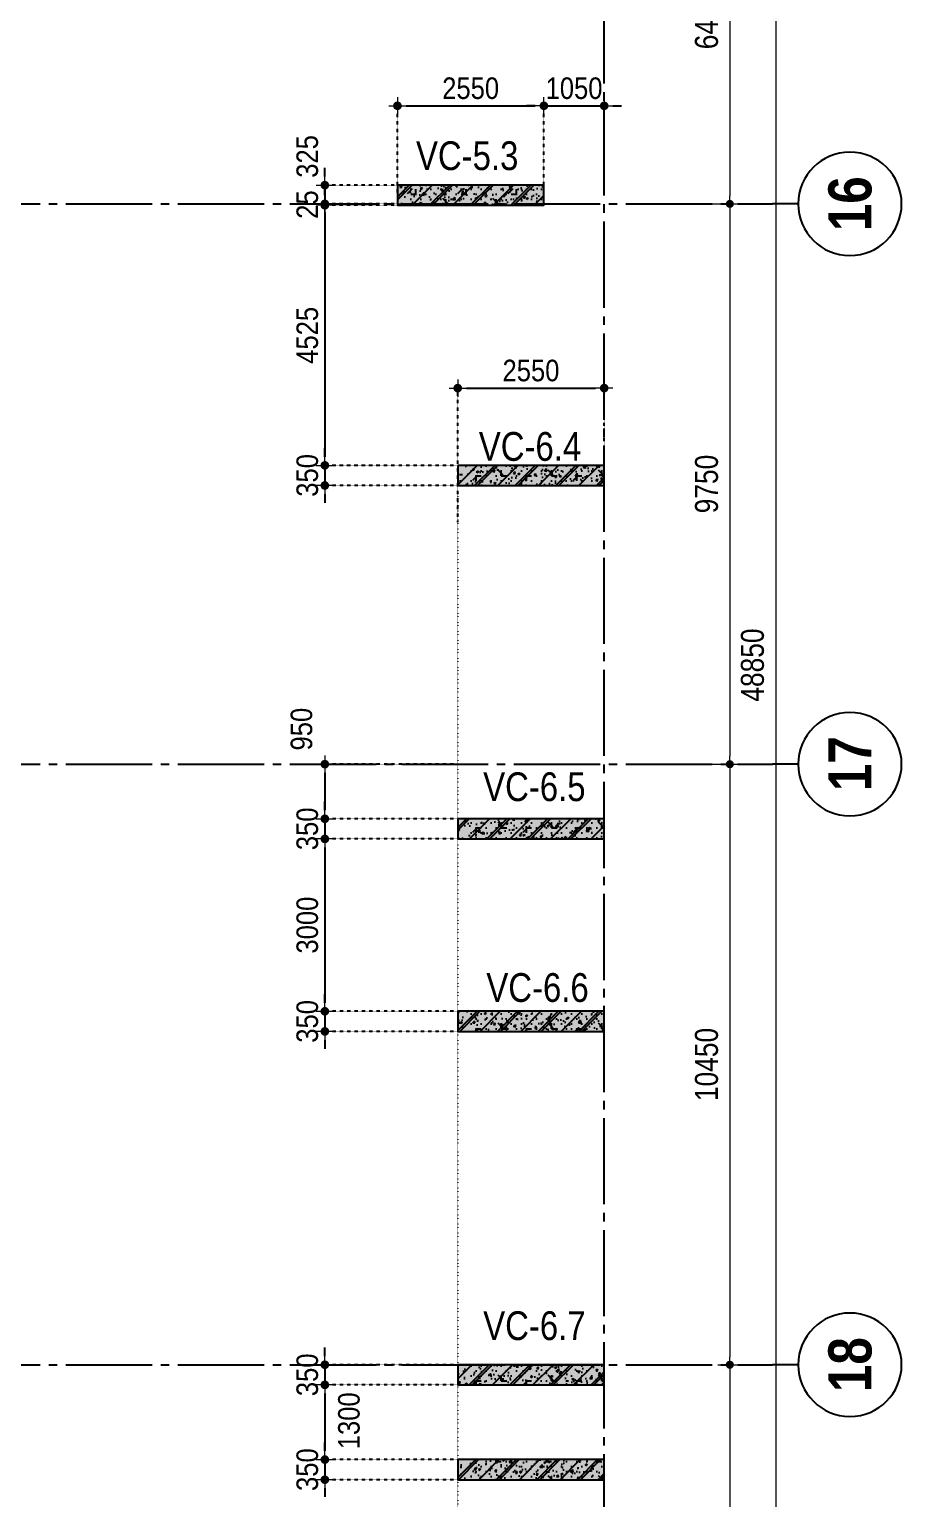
# Model space of a CAD drawing. Header units: millimetres. Extents: x -3973692 to -2843767, y 592734 to 838475.
# Drawn here: x -3058953 to -3043767, y 619902 to 645467 of the extents above; entities that cross this region are included whole.
import ezdxf
from ezdxf.enums import TextEntityAlignment as Align

# ---------------------------------------------------------------- set-up
doc = ezdxf.new("R2010")
doc.units = ezdxf.units.MM
doc.header["$MEASUREMENT"] = 0
doc.header["$PDMODE"] = 3
doc.header["$PDSIZE"] = -20
for name, pattern in [('CHG_XX_Luoi truc-Block C$0$MB_Luoi truc-150-TWC$0$Center101', [13, 10, -1, 1, -1]), ('DIVIDE2', [15.87499999999999, 6.349999999999998, -3.174999999999998, 0, -3.174999999999998, 0, -3.174999999999998]), ('DOT2', [0.125, 0, -0.125]), ('HIDDEN5', [2.8375, 1.25, -1.5875])]:
    doc.linetypes.add(name, pattern=pattern)
doc.layers.get('0').update_dxf_attribs({"lineweight": 9})
doc.layers.get('Defpoints').update_dxf_attribs({"color": 10, "lineweight": 0})
for name, color, linetype, lineweight in [("'S_General_Dim_1", 1, 'Continuous', 18), ("'S_General_Divide_3 Intermediate", 3, 'DIVIDE2', 40), ('CHG_XX_Cot_Block C-T4-7$0$Dim 200', 1, 'Continuous', 5), ('CHG_XX_Luoi truc-Block C$0$Dim 200', 1, 'Continuous', 5), ('TEXT', 7, 'Continuous', 15)]:
    doc.layers.add(name, color=color, linetype=linetype, lineweight=lineweight)
for name, color, linetype in [('CHG_XX_Cot_Block C-T4-7$0$mb_cot tang 9-13 twc$0$Concrete Hatch', 218, 'Continuous'), ('CHG_XX_Cot_Block C-T4-7$0$mb_cot tang 9-13 twc$0$Concrete Line', 6, 'Continuous'), ('CHG_XX_Cot_Block C-T4-7$0$mb_cot tang 9-13 twc$0$Concrete Solid', 216, 'Continuous'), ('CHG_XX_Luoi truc-Block C$0$MB_Luoi truc-150-TWC$0$Grid', 34, 'Continuous'), ('CHG_XX_Luoi truc-Block C$0$MB_Luoi truc-150-TWC$0$Grid Line', 251, 'CHG_XX_Luoi truc-Block C$0$MB_Luoi truc-150-TWC$0$Center101'), ('dim', 1, 'Continuous')]:
    doc.layers.add(name, color=color, linetype=linetype)
doc.styles.add('arial', font='arial.ttf', dxfattribs={"width": 0.85})
doc.styles.add('CHG_XX_Luoi truc-Block C$0$MB_Luoi truc-150-TWC$0$Grid A-F$0$VNI-HelveCB', font='')
doc.styles.add('CHG_XX_Luoi truc-Block C$0$Star-HelCon', font='')
doc.styles.add('TTP-HelCon', font='')
doc.styles.get('CHG_XX_Luoi truc-Block C$0$MB_Luoi truc-150-TWC$0$Grid A-F$0$VNI-HelveCB').set_extended_font_data('VNI-Helve-Condense', bold=True)
doc.styles.get('CHG_XX_Luoi truc-Block C$0$Star-HelCon').set_extended_font_data('VNI-Helve-Condense')
doc.styles.get('TTP-HelCon').set_extended_font_data('VNI-Helve-Condense')
doc.dimstyles.new('150', dxfattribs={"dimscale": 150, "dimtxt": 2.5, "dimasz": 1, "dimexe": 0, "dimexo": 0, "dimgap": 0.75, "dimtad": 1, "dimdec": 0, "dimzin": 9, "dimdsep": 46, "dimtxsty": 'arial', "dimblk1": 'DIMDOT', "dimblk2": 'DIMDOT', "dimsah": 1, "dimcen": 2, "dimdle": 3, "dimclre": 8, "dimclrt": 2, "dimadec": 0, "dimazin": 0, "dimtfac": 1, "dimtdec": 0, "dimtix": 1, "dimtmove": 2, "dimatfit": 3, "dimldrblk": 'DIMPIJL', "dimfxl": 1, "dimtvp": 1.8, "dimtolj": 1, "dimtzin": 0, "dimarcsym": 0})
doc.dimstyles.new('CHG_XX_Luoi truc-Block C$0$Dim 200', dxfattribs={"dimscale": 200, "dimtxt": 2, "dimasz": 0.7, "dimexe": 1, "dimexo": 1, "dimgap": 1, "dimtad": 1, "dimdec": 0, "dimzin": 12, "dimdsep": 46, "dimtxsty": 'CHG_XX_Luoi truc-Block C$0$Star-HelCon', "dimblk": 'CHG_XX_Luoi truc-Block C$0$_Dot', "dimcen": 1, "dimclrd": 256, "dimclre": 256, "dimclrt": 3, "dimadec": 0, "dimazin": 0, "dimtfac": 1, "dimtdec": 0, "dimtix": 1, "dimtmove": 2, "dimatfit": 3, "dimldrblk": 'CHG_XX_Luoi truc-Block C$0$HTT Arrow 30', "dimfxl": 1, "dimtolj": 1, "dimtzin": 0, "dimarcsym": 0})

# ---------------------------------------------------------------- blocks, each defined once
blk = doc.blocks.new('*U3140')
at = {"layer": 'CHG_XX_Cot_Block C-T4-7$0$mb_cot tang 9-13 twc$0$Concrete Hatch'}
h = blk.add_hatch(dxfattribs=at)
h.set_pattern_fill('CONCRETE', color=256, scale=50, style=0, pattern_type=2)
h.set_pattern_definition([(45, (999.999999999156, 2.329727522010216e-10), (-176.7766952966369, 176.7766952966369), []), (45, (999.999999999156, 50.00000000023297), (-353.5533905932737, 353.5533905932738), []), (49.99999999999999, (999.999999999156, 2.329727522010216e-10), (358.6300913003767, -31.37606749129755), [37.5, -412.5]), (355, (999.999999999156, 2.329727522010216e-10), (-69.3756668065, 376.0960668500059), [30, -330]), (100.4514, (1029.885839999156, -2.614669999767017), (289.2546908570108, 344.7197710304768), [31.870095, -350.571056]), (46.18420000000001, (999.999999999156, 100.000000000233), (533.6205243128222, -82.75950716450905), [56.25, -618.75]), (96.6356, (1044.468372499156, 93.10334650023296), (467.3313527743517, 487.0589354502209), [47.805144, -525.8565]), (351.1842, (999.999999999156, 100.000000000233), (467.3309725668136, 487.0593004626623), [45, -495]), (21, (1049.999999999156, 75.00000000023297), (298.4535260592309, -201.3094453326694), [37.5, -412.5]), (326.0000000000001, (1049.999999999156, 75.00000000023297), (121.6576659607909, 362.5750225234265), [30, -330]), (71.4514, (1074.871116499156, 58.22419700023298), (420.111314290745, 161.2652483549762), [31.870095, -350.571056]), (37.50000000000001, (999.999999999156, 2.329727522010216e-10), (6.079927658645334, 166.4469269156558), [0, -326, 0, -335, 0, -331.25]), (7.499999999999999, (999.999999999156, 2.329727522010216e-10), (131.5347687210743, 197.2058559411801), [0, -191, 0, -318.5, 0, -126.25]), (327.5, (888.499999999156, 2.329727522010216e-10), (266.9112180862045, -11.2774358671899), [0, -125, 0, -390, 0, -517.5]), (317.5, (838.499999999156, 2.329727522010216e-10), (291.5930846711931, 50.05249116615882), [0, -162.5, 0, -259, 0, -367.5]), (0, (1174.999999999156, 175.0000000002329), (0, 875), [87.5, -787.5]), (0, (1437.499999999156, 350.0000000002329), (0, 875), [87.5, -787.5]), (0, (1262.499999999156, 700.000000000233), (0, 875), [87.5, -350, 87.5, -350]), (90, (1174.999999999156, 175.0000000002329), (-875, 5.35782974626967e-14), [87.5, -787.5]), (90, (1262.499999999156, 700.000000000233), (-875, 5.35782974626967e-14), [87.5, -787.5]), (90, (1524.999999999156, 350.0000000002329), (-875, 5.35782974626967e-14), [87.5, -787.5]), (90, (1699.999999999156, 612.500000000233), (-875, 5.35782974626967e-14), [87.5, -787.5]), (135, (1262.499999999156, 175.0000000002329), (-875.016357447105, 8.881784197001252e-14), [123.76, -1113.7]), (135, (1349.999999999156, 700.000000000233), (-875.016357447105, 8.881784197001252e-14), [123.76, -1113.7]), (45, (1437.499999999156, 350.0000000002329), (8.881784197001252e-14, 875.016357447105), [123.76, -247.485, 123.76, -742.455]), (0, (824.999999999156, 2.329727522010216e-10), (87.5, 87.5), [-175, 0])])
h.paths.add_polyline_path([(-750.000000000844, 200.0000000002328), (-750.000000000844, -149.9999999999999), (1800, -150), (1800, 200.0000000002328)])
at = {"layer": 'CHG_XX_Cot_Block C-T4-7$0$mb_cot tang 9-13 twc$0$Concrete Solid'}
blk.add_hatch(color=256, dxfattribs=at).paths.add_polyline_path([(-750.000000000844, 200.0000000002328), (-750.000000000844, -149.9999999999999), (1800, -150), (1800, 200.0000000002328)])
at = {"layer": 'CHG_XX_Cot_Block C-T4-7$0$mb_cot tang 9-13 twc$0$Concrete Line'}
blk.add_lwpolyline([(-750.000000000844, 200.0000000002328), (-750.000000000844, -149.9999999999999), (1800, -150), (1800, 200.0000000002328)], close=True, dxfattribs=at)
blk = doc.blocks.new('CHG_XX_Luoi truc-Block C$0$_Dot')
at = {"color": 0, "linetype": 'ByBlock', "lineweight": -2}
blk.add_line((-0.5, 0), (-1, 0), dxfattribs=at)
at = {"color": 0, "linetype": 'ByBlock', "const_width": 0.5}
blk.add_lwpolyline([(-0.25, 0, 1), (0.25, 0, 1)], format="xyb", close=True, dxfattribs=at)
blk = doc.blocks.new('*D3090')
at = {"layer": 'CHG_XX_Luoi truc-Block C$0$Dim 200', "lineweight": -2, "transparency": 16777216}
for p, q in [((8067039.849096898, 987243.81453865), (8068331.040285542, 987243.81453865)), ((8068131.040285542, 987103.81453865), (8068131.040285542, 980983.81453865)), ((8067459.727833977, 980843.81453865), (8068331.040285542, 980843.81453865))]:
    blk.add_line(p, q, dxfattribs=at)
at = {"layer": 'Defpoints', "color": 0, "transparency": 16777216}
for p in [(8066839.849096898, 987243.81453865), (8067259.727833977, 980843.81453865), (8068131.040285542, 980843.81453865)]:
    blk.add_point(p, dxfattribs=at)
at = {"layer": 'CHG_XX_Luoi truc-Block C$0$Dim 200', "lineweight": -2, "transparency": 16777216, "xscale": 140, "yscale": 140, "zscale": 140}
for p, rotation in [((8068131.040285542, 987243.81453865), 90), ((8068131.040285542, 980843.81453865), 270)]:
    blk.add_blockref('CHG_XX_Luoi truc-Block C$0$_Dot', p, dxfattribs=dict(at, rotation=rotation))
at = {"layer": 'CHG_XX_Luoi truc-Block C$0$Dim 200', "color": 3, "transparency": 16777216, "insert": (8067726.773618875, 984043.8145386513), "char_height": 400, "attachment_point": 5, "rotation": 90, "style": 'CHG_XX_Luoi truc-Block C$0$Star-HelCon'}
blk.add_mtext('\\A1;6400', dxfattribs=at)
blk = doc.blocks.new('CHG_XX_Luoi truc-Block C$0$HTT Arrow 30')
blk.add_hatch(color=256).paths.add_polyline_path([(-2.5, 0.3750000000000002), (-2.5, -0.3749999999999998), (0, 0)])
at = {"color": 0, "linetype": 'ByBlock', "lineweight": -2}
for p, q in [((0, 0), (-2.5, 0.3750000000000002)), ((-2.5, -0.3749999999999998), (-2.5, 0.3750000000000002)), ((0, 0), (-2.5, -0.3749999999999998))]:
    blk.add_line(p, q, dxfattribs=at)
blk = doc.blocks.new('*D3091')
at = {"layer": 'CHG_XX_Luoi truc-Block C$0$Dim 200', "lineweight": -2, "transparency": 16777216}
for p, q in [((8067459.727833977, 980843.81453865), (8068331.040285542, 980843.81453865)), ((8068131.040285542, 980703.81453865), (8068131.040285542, 971233.81453865)), ((8067792.275641939, 971093.81453865), (8068331.040285542, 971093.81453865))]:
    blk.add_line(p, q, dxfattribs=at)
at = {"layer": 'Defpoints', "color": 0, "transparency": 16777216}
for p in [(8067259.727833977, 980843.81453865), (8067592.275641939, 971093.81453865), (8068131.040285542, 971093.81453865)]:
    blk.add_point(p, dxfattribs=at)
at = {"layer": 'CHG_XX_Luoi truc-Block C$0$Dim 200', "lineweight": -2, "transparency": 16777216, "xscale": 140, "yscale": 140, "zscale": 140}
for p, rotation in [((8068131.040285542, 980843.81453865), 90), ((8068131.040285542, 971093.81453865), 270)]:
    blk.add_blockref('CHG_XX_Luoi truc-Block C$0$_Dot', p, dxfattribs=dict(at, rotation=rotation))
at = {"layer": 'CHG_XX_Luoi truc-Block C$0$Dim 200', "color": 3, "transparency": 16777216, "insert": (8067726.773618875, 975968.8145386513), "char_height": 400, "attachment_point": 5, "rotation": 90, "style": 'CHG_XX_Luoi truc-Block C$0$Star-HelCon'}
blk.add_mtext('\\A1;9750', dxfattribs=at)
blk = doc.blocks.new('*D3092')
at = {"layer": 'CHG_XX_Luoi truc-Block C$0$Dim 200', "lineweight": -2, "transparency": 16777216}
for p, q in [((8067792.275641939, 971093.81453865), (8068331.040285542, 971093.81453865)), ((8068131.040285542, 970953.81453865), (8068131.040285542, 960783.81453865)), ((8067924.332047167, 960643.81453865), (8068331.040285542, 960643.81453865))]:
    blk.add_line(p, q, dxfattribs=at)
at = {"layer": 'Defpoints', "color": 0, "transparency": 16777216}
for p in [(8067592.275641939, 971093.81453865), (8067724.332047167, 960643.81453865), (8068131.040285542, 960643.81453865)]:
    blk.add_point(p, dxfattribs=at)
at = {"layer": 'CHG_XX_Luoi truc-Block C$0$Dim 200', "lineweight": -2, "transparency": 16777216, "xscale": 140, "yscale": 140, "zscale": 140}
for p, rotation in [((8068131.040285542, 971093.81453865), 90), ((8068131.040285542, 960643.81453865), 270)]:
    blk.add_blockref('CHG_XX_Luoi truc-Block C$0$_Dot', p, dxfattribs=dict(at, rotation=rotation))
at = {"layer": 'CHG_XX_Luoi truc-Block C$0$Dim 200', "color": 3, "transparency": 16777216, "insert": (8067726.773618875, 965868.8145386513), "char_height": 400, "attachment_point": 5, "rotation": 90, "style": 'CHG_XX_Luoi truc-Block C$0$Star-HelCon'}
blk.add_mtext('\\A1;10450', dxfattribs=at)
blk = doc.blocks.new('*D3093')
at = {"layer": 'CHG_XX_Luoi truc-Block C$0$Dim 200', "lineweight": -2, "transparency": 16777216}
for p, q in [((8067924.332047167, 960643.81453865), (8068331.040285542, 960643.81453865)), ((8068131.040285542, 960503.81453865), (8068131.040285542, 948533.81453865)), ((8067609.727833978, 948393.81453865), (8068331.040285542, 948393.81453865))]:
    blk.add_line(p, q, dxfattribs=at)
at = {"layer": 'Defpoints', "color": 0, "transparency": 16777216}
for p in [(8067724.332047167, 960643.81453865), (8067409.727833978, 948393.81453865), (8068131.040285542, 948393.81453865)]:
    blk.add_point(p, dxfattribs=at)
at = {"layer": 'CHG_XX_Luoi truc-Block C$0$Dim 200', "lineweight": -2, "transparency": 16777216, "xscale": 140, "yscale": 140, "zscale": 140}
for p, rotation in [((8068131.040285542, 960643.81453865), 90), ((8068131.040285542, 948393.81453865), 270)]:
    blk.add_blockref('CHG_XX_Luoi truc-Block C$0$_Dot', p, dxfattribs=dict(at, rotation=rotation))
at = {"layer": 'CHG_XX_Luoi truc-Block C$0$Dim 200', "color": 3, "transparency": 16777216, "insert": (8067726.773618875, 954518.8145386513), "char_height": 400, "attachment_point": 5, "rotation": 90, "style": 'CHG_XX_Luoi truc-Block C$0$Star-HelCon'}
blk.add_mtext('\\A1;12250', dxfattribs=at)
blk = doc.blocks.new('*D3094')
at = {"layer": 'CHG_XX_Luoi truc-Block C$0$Dim 200', "lineweight": -2, "transparency": 16777216}
for p, q in [((8067886.504521646, 997243.8145386504), (8069130.539711094, 997243.8145386504)), ((8068930.539711094, 997103.8145386504), (8068930.539711094, 948533.81453865)), ((8067886.504521646, 948393.81453865), (8069130.539711094, 948393.81453865))]:
    blk.add_line(p, q, dxfattribs=at)
at = {"layer": 'Defpoints', "color": 0, "transparency": 16777216}
for p in [(8067686.504521646, 997243.8145386504), (8067686.504521646, 948393.81453865), (8068930.539711094, 948393.81453865)]:
    blk.add_point(p, dxfattribs=at)
at = {"layer": 'CHG_XX_Luoi truc-Block C$0$Dim 200', "lineweight": -2, "transparency": 16777216, "xscale": 140, "yscale": 140, "zscale": 140}
for p, rotation in [((8068930.539711094, 997243.8145386504), 90), ((8068930.539711094, 948393.81453865), 270)]:
    blk.add_blockref('CHG_XX_Luoi truc-Block C$0$_Dot', p, dxfattribs=dict(at, rotation=rotation))
at = {"layer": 'CHG_XX_Luoi truc-Block C$0$Dim 200', "color": 3, "transparency": 16777216, "insert": (8068526.273044428, 972818.8145386515), "char_height": 400, "attachment_point": 5, "rotation": 90, "style": 'CHG_XX_Luoi truc-Block C$0$Star-HelCon'}
blk.add_mtext('\\A1;48850', dxfattribs=at)
blk = doc.blocks.new('*U3101')
at = {"layer": 'CHG_XX_Luoi truc-Block C$0$MB_Luoi truc-150-TWC$0$Grid', "lineweight": -2}
blk.add_line((0, 449), (0, 446), dxfattribs=at)
blk.add_circle((0, 455), 6, dxfattribs=at)
at = {"layer": 'CHG_XX_Luoi truc-Block C$0$MB_Luoi truc-150-TWC$0$Grid Line'}
blk.add_line((0, 0), (0, 446), dxfattribs=at)
at = {"layer": 'CHG_XX_Luoi truc-Block C$0$MB_Luoi truc-150-TWC$0$Grid', "lineweight": -2, "style": 'CHG_XX_Luoi truc-Block C$0$MB_Luoi truc-150-TWC$0$Grid A-F$0$VNI-HelveCB'}
for tag, p in [('GRIDSUB', (0, 455)), ('GRID', (0, -9))]:
    blk.add_attdef(tag, text='', height=5, dxfattribs=at).set_placement(p, align=Align.MIDDLE)
blk = doc.blocks.new('*U3102')
at = {"layer": 'CHG_XX_Luoi truc-Block C$0$MB_Luoi truc-150-TWC$0$Grid Line'}
blk.add_line((0, 0), (0, 360), dxfattribs=at)
at = {"layer": 'CHG_XX_Luoi truc-Block C$0$MB_Luoi truc-150-TWC$0$Grid', "lineweight": -2, "style": 'CHG_XX_Luoi truc-Block C$0$MB_Luoi truc-150-TWC$0$Grid A-F$0$VNI-HelveCB'}
for tag, p in [('GRIDSUB', (0, 369)), ('GRID', (0, -9))]:
    blk.add_attdef(tag, text='', height=5, dxfattribs=at).set_placement(p, align=Align.MIDDLE)
blk = doc.blocks.new('DIMDOT')
for p, q in [((1, 0), (-1, 0)), ((0, -1), (0, 1))]:
    blk.add_line(p, q)
at = {"const_width": 0.5}
blk.add_lwpolyline([(-0.25, 0, 1), (0.25, 0, 1)], format="xyb", close=True, dxfattribs=at)
blk = doc.blocks.new('*D1747')
at = {"layer": "'S_General_Dim_1", "color": 0, "lineweight": -2, "transparency": 16777216}
for p, q in [((-3053808.875683932, 642906.0114488103), (-3053808.875683932, 643056.0114488103)), ((-3053808.875683932, 642756.0114488103), (-3053808.875683932, 642431.0114495864)), ((-3053808.875683932, 642281.0114495864), (-3053808.875683932, 642131.0114495864))]:
    blk.add_line(p, q, dxfattribs=at)
at = {"layer": "'S_General_Dim_1", "color": 8, "linetype": 'HIDDEN5', "lineweight": -2, "transparency": 16777216}
for p, q in [((-3052545.198556937, 642756.0114488103), (-3053808.875683932, 642756.0114488103)), ((-3052545.198556935, 642431.0114495864), (-3053808.875683932, 642431.0114495864))]:
    blk.add_line(p, q, dxfattribs=at)
at = {"layer": 'Defpoints', "color": 0, "transparency": 16777216}
for p in [(-3052545.198556937, 642756.0114488103), (-3053808.875683932, 642431.0114495864), (-3052545.198556935, 642431.0114495864)]:
    blk.add_point(p, dxfattribs=at)
at = {"layer": "'S_General_Dim_1", "color": 0, "lineweight": -2, "transparency": 16777216, "xscale": 150, "yscale": 150, "zscale": 150}
for p, rotation in [((-3053808.875683932, 642756.0114488103), 270), ((-3053808.875683932, 642431.0114495864), 90)]:
    blk.add_blockref('DIMDOT', p, dxfattribs=dict(at, rotation=rotation))
at = {"layer": "'S_General_Dim_1", "color": 2, "transparency": 16777216, "insert": (-3054112.96845336, 643256.562166906), "char_height": 375, "attachment_point": 5, "rotation": 90, "style": 'arial'}
blk.add_mtext('\\A1;325', dxfattribs=at)
blk = doc.blocks.new('DIMPIJL')
at = {"linetype": 'ByBlock'}
blk.add_solid([(-2.5, 0.4166666666666686), (-2.5, -0.4166666666666686), (0, 0)], dxfattribs=at)
blk = doc.blocks.new('*D1748')
at = {"layer": "'S_General_Dim_1", "color": 8, "linetype": 'HIDDEN5', "lineweight": -2, "transparency": 16777216}
for p, q in [((-3052545.198556937, 642406.0114488101), (-3053808.875683934, 642406.0114488101)), ((-3052545.198556935, 637881.011449586), (-3053808.875683934, 637881.011449586))]:
    blk.add_line(p, q, dxfattribs=at)
at = {"layer": "'S_General_Dim_1", "color": 0, "lineweight": -2, "transparency": 16777216}
blk.add_line((-3053808.875683934, 642256.0114488101), (-3053808.875683934, 638031.011449586), dxfattribs=at)
at = {"layer": 'Defpoints', "color": 0, "transparency": 16777216}
for p in [(-3052545.198556937, 642406.0114488101), (-3053808.875683934, 637881.011449586), (-3052545.198556935, 637881.011449586)]:
    blk.add_point(p, dxfattribs=at)
at = {"layer": "'S_General_Dim_1", "color": 0, "lineweight": -2, "transparency": 16777216, "xscale": 150, "yscale": 150, "zscale": 150}
for p, rotation in [((-3053808.875683934, 642406.0114488101), 90), ((-3053808.875683934, 637881.011449586), 270)]:
    blk.add_blockref('DIMDOT', p, dxfattribs=dict(at, rotation=rotation))
at = {"layer": "'S_General_Dim_1", "color": 2, "transparency": 16777216, "insert": (-3054112.840554329, 640143.5114491989), "char_height": 375, "attachment_point": 5, "rotation": 90, "style": 'arial'}
blk.add_mtext('\\A1;4525', dxfattribs=at)
blk = doc.blocks.new('*D1749')
at = {"layer": "'S_General_Dim_1", "color": 0, "lineweight": -2, "transparency": 16777216}
for p, q in [((-3053808.875683936, 638031.011449586), (-3053808.875683936, 638181.011449586)), ((-3053808.875683936, 637881.011449586), (-3053808.875683936, 637531.0114495859)), ((-3053808.875683936, 637381.0114495859), (-3053808.875683936, 637231.0114495859))]:
    blk.add_line(p, q, dxfattribs=at)
at = {"layer": "'S_General_Dim_1", "color": 8, "linetype": 'HIDDEN5', "lineweight": -2, "transparency": 16777216}
for p, q in [((-3051495.198556937, 637881.011449586), (-3053808.875683936, 637881.011449586)), ((-3051495.198556937, 637531.0114495859), (-3053808.875683936, 637531.0114495859))]:
    blk.add_line(p, q, dxfattribs=at)
at = {"layer": 'Defpoints', "color": 0, "transparency": 16777216}
for p in [(-3051495.198556937, 637881.011449586), (-3053808.875683936, 637531.0114495859), (-3051495.198556937, 637531.0114495859)]:
    blk.add_point(p, dxfattribs=at)
at = {"layer": "'S_General_Dim_1", "color": 0, "lineweight": -2, "transparency": 16777216, "xscale": 150, "yscale": 150, "zscale": 150}
for p, rotation in [((-3053808.875683936, 637881.011449586), 270), ((-3053808.875683936, 637531.0114495859), 90)]:
    blk.add_blockref('DIMDOT', p, dxfattribs=dict(at, rotation=rotation))
at = {"layer": "'S_General_Dim_1", "color": 2, "transparency": 16777216, "insert": (-3054112.968453376, 637706.0114495868), "char_height": 375, "attachment_point": 5, "rotation": 90, "style": 'arial'}
blk.add_mtext('\\A1;350', dxfattribs=at)
blk = doc.blocks.new('*D1750')
at = {"layer": "'S_General_Dim_1", "color": 8, "linetype": 'HIDDEN5', "lineweight": -2, "transparency": 16777216}
for p, q in [((-3051495.198556815, 632681.0114495864), (-3053808.875683941, 632681.0114495864)), ((-3051495.198556937, 631731.0114495861), (-3053808.875683941, 631731.0114495861))]:
    blk.add_line(p, q, dxfattribs=at)
at = {"layer": "'S_General_Dim_1", "color": 0, "lineweight": -2, "transparency": 16777216}
blk.add_line((-3053808.875683941, 632531.0114495864), (-3053808.875683941, 631881.0114495861), dxfattribs=at)
at = {"layer": 'Defpoints', "color": 0, "transparency": 16777216}
for p in [(-3051495.198556815, 632681.0114495864), (-3053808.875683941, 631731.0114495861), (-3051495.198556937, 631731.0114495861)]:
    blk.add_point(p, dxfattribs=at)
at = {"layer": "'S_General_Dim_1", "color": 0, "lineweight": -2, "transparency": 16777216, "xscale": 150, "yscale": 150, "zscale": 150}
for p, rotation in [((-3053808.875683941, 632681.0114495864), 90), ((-3053808.875683941, 631731.0114495861), 270)]:
    blk.add_blockref('DIMDOT', p, dxfattribs=dict(at, rotation=rotation))
at = {"layer": "'S_General_Dim_1", "color": 2, "transparency": 16777216, "insert": (-3054214.162177785, 633290.9017492281), "char_height": 375, "attachment_point": 5, "rotation": 90, "style": 'arial'}
blk.add_mtext('\\A1;950', dxfattribs=at)
blk = doc.blocks.new('*D1751')
at = {"layer": "'S_General_Dim_1", "color": 0, "lineweight": -2, "transparency": 16777216}
for p, q in [((-3053808.875683941, 631881.0114495861), (-3053808.875683941, 632031.0114495861)), ((-3053808.875683941, 631731.0114495861), (-3053808.875683941, 631381.011449586)), ((-3053808.875683941, 631231.011449586), (-3053808.875683941, 631081.011449586))]:
    blk.add_line(p, q, dxfattribs=at)
at = {"layer": "'S_General_Dim_1", "color": 8, "linetype": 'HIDDEN5', "lineweight": -2, "transparency": 16777216}
for p, q in [((-3051495.198556937, 631731.0114495861), (-3053808.875683941, 631731.0114495861)), ((-3051495.198556937, 631381.011449586), (-3053808.875683941, 631381.011449586))]:
    blk.add_line(p, q, dxfattribs=at)
at = {"layer": 'Defpoints', "color": 0, "transparency": 16777216}
for p in [(-3051495.198556937, 631731.0114495861), (-3053808.875683941, 631381.011449586), (-3051495.198556937, 631381.011449586)]:
    blk.add_point(p, dxfattribs=at)
at = {"layer": "'S_General_Dim_1", "color": 0, "lineweight": -2, "transparency": 16777216, "xscale": 150, "yscale": 150, "zscale": 150}
for p, rotation in [((-3053808.875683941, 631731.0114495861), 270), ((-3053808.875683941, 631381.011449586), 90)]:
    blk.add_blockref('DIMDOT', p, dxfattribs=dict(at, rotation=rotation))
at = {"layer": "'S_General_Dim_1", "color": 2, "transparency": 16777216, "insert": (-3054112.968453382, 631556.0114495868), "char_height": 375, "attachment_point": 5, "rotation": 90, "style": 'arial'}
blk.add_mtext('\\A1;350', dxfattribs=at)
blk = doc.blocks.new('*D1752')
at = {"layer": "'S_General_Dim_1", "color": 8, "linetype": 'HIDDEN5', "lineweight": -2, "transparency": 16777216}
for p, q in [((-3051495.198556937, 631381.011449586), (-3053808.875683942, 631381.011449586)), ((-3051495.198556937, 628381.0114495866), (-3053808.875683942, 628381.0114495866))]:
    blk.add_line(p, q, dxfattribs=at)
at = {"layer": "'S_General_Dim_1", "color": 0, "lineweight": -2, "transparency": 16777216}
blk.add_line((-3053808.875683942, 631231.011449586), (-3053808.875683942, 628531.0114495866), dxfattribs=at)
at = {"layer": 'Defpoints', "color": 0, "transparency": 16777216}
for p in [(-3051495.198556937, 631381.011449586), (-3053808.875683942, 628381.0114495866), (-3051495.198556937, 628381.0114495866)]:
    blk.add_point(p, dxfattribs=at)
at = {"layer": "'S_General_Dim_1", "color": 0, "lineweight": -2, "transparency": 16777216, "xscale": 150, "yscale": 150, "zscale": 150}
for p, rotation in [((-3053808.875683942, 631381.011449586), 90), ((-3053808.875683942, 628381.0114495866), 270)]:
    blk.add_blockref('DIMDOT', p, dxfattribs=dict(at, rotation=rotation))
at = {"layer": "'S_General_Dim_1", "color": 2, "transparency": 16777216, "insert": (-3054112.968453383, 629881.0114495871), "char_height": 375, "attachment_point": 5, "rotation": 90, "style": 'arial'}
blk.add_mtext('\\A1;3000', dxfattribs=at)
blk = doc.blocks.new('*D1753')
at = {"layer": "'S_General_Dim_1", "color": 0, "lineweight": -2, "transparency": 16777216}
for p, q in [((-3053808.875683945, 628531.0114495866), (-3053808.875683945, 628681.0114495866)), ((-3053808.875683945, 628381.0114495866), (-3053808.875683945, 628031.0114495859)), ((-3053808.875683945, 627881.0114495859), (-3053808.875683945, 627731.0114495859))]:
    blk.add_line(p, q, dxfattribs=at)
at = {"layer": "'S_General_Dim_1", "color": 8, "linetype": 'HIDDEN5', "lineweight": -2, "transparency": 16777216}
for p, q in [((-3051495.198556937, 628381.0114495866), (-3053808.875683945, 628381.0114495866)), ((-3051495.198556937, 628031.0114495859), (-3053808.875683945, 628031.0114495859))]:
    blk.add_line(p, q, dxfattribs=at)
at = {"layer": 'Defpoints', "color": 0, "transparency": 16777216}
for p in [(-3051495.198556937, 628381.0114495866), (-3053808.875683945, 628031.0114495859), (-3051495.198556937, 628031.0114495859)]:
    blk.add_point(p, dxfattribs=at)
at = {"layer": "'S_General_Dim_1", "color": 0, "lineweight": -2, "transparency": 16777216, "xscale": 150, "yscale": 150, "zscale": 150}
for p, rotation in [((-3053808.875683945, 628381.0114495866), 270), ((-3053808.875683945, 628031.0114495859), 90)]:
    blk.add_blockref('DIMDOT', p, dxfattribs=dict(at, rotation=rotation))
at = {"layer": "'S_General_Dim_1", "color": 2, "transparency": 16777216, "insert": (-3054112.968453385, 628206.0114495871), "char_height": 375, "attachment_point": 5, "rotation": 90, "style": 'arial'}
blk.add_mtext('\\A1;350', dxfattribs=at)
blk = doc.blocks.new('*D1754')
at = {"layer": "'S_General_Dim_1", "color": 0, "lineweight": -2, "transparency": 16777216}
for p, q in [((-3053808.87568395, 622381.0114495864), (-3053808.87568395, 622531.0114495864)), ((-3053808.87568395, 622231.0114495864), (-3053808.87568395, 621881.0114505267)), ((-3053808.87568395, 621731.0114505267), (-3053808.87568395, 621581.0114505267))]:
    blk.add_line(p, q, dxfattribs=at)
at = {"layer": "'S_General_Dim_1", "color": 8, "linetype": 'HIDDEN5', "lineweight": -2, "transparency": 16777216}
for p, q in [((-3051495.198556937, 622231.0114495864), (-3053808.87568395, 622231.0114495864)), ((-3051495.198556937, 621881.0114505267), (-3053808.87568395, 621881.0114505267))]:
    blk.add_line(p, q, dxfattribs=at)
at = {"layer": 'Defpoints', "color": 0, "transparency": 16777216}
for p in [(-3051495.198556937, 622231.0114495864), (-3053808.87568395, 621881.0114505267), (-3051495.198556937, 621881.0114505267)]:
    blk.add_point(p, dxfattribs=at)
at = {"layer": "'S_General_Dim_1", "color": 0, "lineweight": -2, "transparency": 16777216, "xscale": 150, "yscale": 150, "zscale": 150}
for p, rotation in [((-3053808.87568395, 622231.0114495864), 270), ((-3053808.87568395, 621881.0114505267), 90)]:
    blk.add_blockref('DIMDOT', p, dxfattribs=dict(at, rotation=rotation))
at = {"layer": "'S_General_Dim_1", "color": 2, "transparency": 16777216, "insert": (-3054112.96845339, 622056.0114500574), "char_height": 375, "attachment_point": 5, "rotation": 90, "style": 'arial'}
blk.add_mtext('\\A1;350', dxfattribs=at)
blk = doc.blocks.new('*D1755')
at = {"layer": "'S_General_Dim_1", "color": 8, "linetype": 'HIDDEN5', "lineweight": -2, "transparency": 16777216}
for p, q in [((-3051495.198556937, 621881.0114505267), (-3053808.875683958, 621881.0114505267)), ((-3051495.198556937, 620581.0114495861), (-3053808.875683958, 620581.0114495861))]:
    blk.add_line(p, q, dxfattribs=at)
at = {"layer": "'S_General_Dim_1", "color": 0, "lineweight": -2, "transparency": 16777216}
blk.add_line((-3053808.875683958, 621731.0114505267), (-3053808.875683958, 620731.0114495861), dxfattribs=at)
at = {"layer": 'Defpoints', "color": 0, "transparency": 16777216}
for p in [(-3051495.198556937, 621881.0114505267), (-3053808.875683958, 620581.0114495861), (-3051495.198556937, 620581.0114495861)]:
    blk.add_point(p, dxfattribs=at)
at = {"layer": "'S_General_Dim_1", "color": 0, "lineweight": -2, "transparency": 16777216, "xscale": 150, "yscale": 150, "zscale": 150}
for p, rotation in [((-3053808.875683958, 621881.0114505267), 90), ((-3053808.875683958, 620581.0114495861), 270)]:
    blk.add_blockref('DIMDOT', p, dxfattribs=dict(at, rotation=rotation))
at = {"layer": "'S_General_Dim_1", "color": 2, "transparency": 16777216, "insert": (-3053388.128763825, 621256.0114500576), "char_height": 375, "attachment_point": 5, "rotation": 90, "style": 'arial'}
blk.add_mtext('\\A1;1300', dxfattribs=at)
blk = doc.blocks.new('*D1756')
at = {"layer": "'S_General_Dim_1", "color": 0, "lineweight": -2, "transparency": 16777216}
for p, q in [((-3053808.875683954, 620731.0114495861), (-3053808.875683954, 620881.0114495861)), ((-3053808.875683954, 620581.0114495861), (-3053808.875683954, 620231.0114495866)), ((-3053808.875683954, 620081.0114495866), (-3053808.875683954, 619931.0114495866))]:
    blk.add_line(p, q, dxfattribs=at)
at = {"layer": "'S_General_Dim_1", "color": 8, "linetype": 'HIDDEN5', "lineweight": -2, "transparency": 16777216}
for p, q in [((-3051495.198556937, 620581.0114495861), (-3053808.875683954, 620581.0114495861)), ((-3051495.198556937, 620231.0114495866), (-3053808.875683954, 620231.0114495866))]:
    blk.add_line(p, q, dxfattribs=at)
at = {"layer": 'Defpoints', "color": 0, "transparency": 16777216}
for p in [(-3051495.198556937, 620581.0114495861), (-3053808.875683954, 620231.0114495866), (-3051495.198556937, 620231.0114495866)]:
    blk.add_point(p, dxfattribs=at)
at = {"layer": "'S_General_Dim_1", "color": 0, "lineweight": -2, "transparency": 16777216, "xscale": 150, "yscale": 150, "zscale": 150}
for p, rotation in [((-3053808.875683954, 620581.0114495861), 270), ((-3053808.875683954, 620231.0114495866), 90)]:
    blk.add_blockref('DIMDOT', p, dxfattribs=dict(at, rotation=rotation))
at = {"layer": "'S_General_Dim_1", "color": 2, "transparency": 16777216, "insert": (-3054112.968453395, 620406.0114495872), "char_height": 375, "attachment_point": 5, "rotation": 90, "style": 'arial'}
blk.add_mtext('\\A1;350', dxfattribs=at)
blk = doc.blocks.new('*D1761')
at = {"layer": "'S_General_Dim_1", "color": 8, "linetype": 'HIDDEN5', "lineweight": -2, "transparency": 16777216}
for p, q in [((-3052545.198553894, 642606.0114488106), (-3052545.198553894, 644136.9586516651)), ((-3049995.198553894, 642606.0114488106), (-3049995.198553894, 644136.9586516651))]:
    blk.add_line(p, q, dxfattribs=at)
at = {"layer": "'S_General_Dim_1", "color": 0, "lineweight": -2, "transparency": 16777216}
blk.add_line((-3052395.198553894, 644136.9586516651), (-3050145.198553894, 644136.9586516651), dxfattribs=at)
at = {"layer": 'Defpoints', "color": 0, "transparency": 16777216}
for p in [(-3049995.198553894, 644136.9586516651), (-3052545.198553894, 642606.0114488106), (-3049995.198553894, 642606.0114488106)]:
    blk.add_point(p, dxfattribs=at)
at = {"layer": "'S_General_Dim_1", "color": 0, "lineweight": -2, "transparency": 16777216, "xscale": 150, "yscale": 150, "zscale": 150, "rotation": 180}
blk.add_blockref('DIMDOT', (-3052545.198553894, 644136.9586516651), dxfattribs=at)
at = {"layer": "'S_General_Dim_1", "color": 0, "lineweight": -2, "transparency": 16777216, "xscale": 150, "yscale": 150, "zscale": 150}
blk.add_blockref('DIMDOT', (-3049995.198553894, 644136.9586516651), dxfattribs=at)
at = {"layer": "'S_General_Dim_1", "color": 2, "transparency": 16777216, "insert": (-3051270.198553894, 644440.9235220607), "char_height": 375, "attachment_point": 5, "style": 'arial'}
blk.add_mtext('\\A1;2550', dxfattribs=at)
blk = doc.blocks.new('*D1762')
at = {"layer": "'S_General_Dim_1", "color": 0, "lineweight": -2, "transparency": 16777216}
for p, q in [((-3050145.198553894, 644136.9586516651), (-3050295.198553894, 644136.9586516651)), ((-3049995.198553894, 644136.9586516651), (-3048945.198556816, 644136.9586516651)), ((-3048795.198556816, 644136.9586516651), (-3048645.198556816, 644136.9586516651))]:
    blk.add_line(p, q, dxfattribs=at)
at = {"layer": "'S_General_Dim_1", "color": 8, "linetype": 'HIDDEN5', "lineweight": -2, "transparency": 16777216}
for p, q in [((-3049995.198553894, 642606.0114488106), (-3049995.198553894, 644136.9586516651)), ((-3048945.198556816, 642606.0114488106), (-3048945.198556816, 644136.9586516651))]:
    blk.add_line(p, q, dxfattribs=at)
at = {"layer": 'Defpoints', "color": 0, "transparency": 16777216}
for p in [(-3048945.198556816, 644136.9586516651), (-3049995.198553894, 642606.0114488106), (-3048945.198556816, 642606.0114488106)]:
    blk.add_point(p, dxfattribs=at)
at = {"layer": "'S_General_Dim_1", "color": 0, "lineweight": -2, "transparency": 16777216, "xscale": 150, "yscale": 150, "zscale": 150}
blk.add_blockref('DIMDOT', (-3049995.198553894, 644136.9586516651), dxfattribs=at)
at = {"layer": "'S_General_Dim_1", "color": 0, "lineweight": -2, "transparency": 16777216, "xscale": 150, "yscale": 150, "zscale": 150, "rotation": 180}
blk.add_blockref('DIMDOT', (-3048945.198556816, 644136.9586516651), dxfattribs=at)
at = {"layer": "'S_General_Dim_1", "color": 2, "transparency": 16777216, "insert": (-3049470.198555355, 644440.9235220607), "char_height": 375, "attachment_point": 5, "style": 'arial'}
blk.add_mtext('\\A1;1050', dxfattribs=at)
blk = doc.blocks.new('*D1763')
at = {"layer": "'S_General_Dim_1", "color": 8, "linetype": 'HIDDEN5', "lineweight": -2, "transparency": 16777216}
for p, q in [((-3051495.198556936, 636894.4774555016), (-3051495.198556936, 639224.9388033454)), ((-3048945.198556816, 636894.4774555016), (-3048945.198556816, 639224.9388033454))]:
    blk.add_line(p, q, dxfattribs=at)
at = {"layer": "'S_General_Dim_1", "color": 0, "lineweight": -2, "transparency": 16777216}
blk.add_line((-3051345.198556936, 639224.9388033454), (-3049095.198556816, 639224.9388033454), dxfattribs=at)
at = {"layer": 'Defpoints', "color": 0, "transparency": 16777216}
for p in [(-3048945.198556816, 639224.9388033454), (-3051495.198556936, 636894.4774555016), (-3048945.198556816, 636894.4774555016)]:
    blk.add_point(p, dxfattribs=at)
at = {"layer": "'S_General_Dim_1", "color": 0, "lineweight": -2, "transparency": 16777216, "xscale": 150, "yscale": 150, "zscale": 150, "rotation": 180}
blk.add_blockref('DIMDOT', (-3051495.198556936, 639224.9388033454), dxfattribs=at)
at = {"layer": "'S_General_Dim_1", "color": 0, "lineweight": -2, "transparency": 16777216, "xscale": 150, "yscale": 150, "zscale": 150}
blk.add_blockref('DIMDOT', (-3048945.198556816, 639224.9388033454), dxfattribs=at)
at = {"layer": "'S_General_Dim_1", "color": 2, "transparency": 16777216, "insert": (-3050220.198556876, 639528.903673741), "char_height": 375, "attachment_point": 5, "style": 'arial'}
blk.add_mtext('\\A1;2550', dxfattribs=at)
blk = doc.blocks.new('*D1723')
at = {"layer": "'S_General_Dim_1", "color": 0, "lineweight": -2, "transparency": 16777216}
for p, q in [((-3053808.875683932, 642581.0114495864), (-3053808.875683932, 642731.0114495864)), ((-3053808.875683932, 642431.0114495864), (-3053808.875683932, 642406.0114488101)), ((-3053808.875683932, 642256.0114488101), (-3053808.875683932, 642106.0114488101))]:
    blk.add_line(p, q, dxfattribs=at)
at = {"layer": "'S_General_Dim_1", "color": 8, "linetype": 'HIDDEN5', "lineweight": -2, "transparency": 16777216}
for p, q in [((-3052545.198556935, 642431.0114495864), (-3053808.875683932, 642431.0114495864)), ((-3052545.198556937, 642406.0114488101), (-3053808.875683932, 642406.0114488101))]:
    blk.add_line(p, q, dxfattribs=at)
at = {"layer": 'Defpoints', "color": 0, "transparency": 16777216}
for p in [(-3053808.875683932, 642406.0114488101), (-3052545.198556935, 642431.0114495864), (-3052545.198556937, 642406.0114488101)]:
    blk.add_point(p, dxfattribs=at)
at = {"layer": "'S_General_Dim_1", "color": 0, "lineweight": -2, "transparency": 16777216, "xscale": 150, "yscale": 150, "zscale": 150}
for p, rotation in [((-3053808.875683932, 642431.0114495864), 270), ((-3053808.875683932, 642406.0114488101), 90)]:
    blk.add_blockref('DIMDOT', p, dxfattribs=dict(at, rotation=rotation))
at = {"layer": "'S_General_Dim_1", "color": 2, "transparency": 16777216, "insert": (-3054112.840554327, 642418.511449199), "char_height": 375, "attachment_point": 5, "rotation": 90, "style": 'arial'}
blk.add_mtext('\\A1;25', dxfattribs=at)
blk = doc.blocks.new('c')
at = {"layer": 'TEXT', "color": 3, "style": 'TTP-HelCon'}
for s, p in [('VC-5.3', (-3276.564141830895, 33038.08337647957)), ('VC-6.4', (-2182.91064183088, 27979.27087647957)), ('VC-6.5', (-2106.954879332799, 22057.94153781049)), ('VC-6.6', (-2051.587893331889, 18563.91586691746)), ('VC-6.7', (-2106.509114371613, 12680.19131539785))]:
    blk.add_text(s, height=500, dxfattribs=at).set_placement(p)
blk = doc.blocks.new('CHG_XX_Luoi truc-Block C')
at = {"layer": 'CHG_XX_Luoi truc-Block C$0$MB_Luoi truc-150-TWC$0$Grid', "xscale": 150, "yscale": 150, "zscale": 150}
blk.add_blockref('*U3102', (8065943.477890601, 945886.7127233499), dxfattribs=at)
at = {"layer": 'CHG_XX_Luoi truc-Block C$0$MB_Luoi truc-150-TWC$0$Grid'}
ref = blk.add_blockref('*U3101', (8001971.747213705, 980843.81453865), dxfattribs=dict(at, xscale=-150, yscale=150, zscale=150, rotation=270))
ref.add_attrib('GRIDSUB', '16', dxfattribs={"lineweight": -2, "height": 750, "rotation": 90, "style": 'CHG_XX_Luoi truc-Block C$0$MB_Luoi truc-150-TWC$0$Grid A-F$0$VNI-HelveCB'}).set_placement((8070221.747213705, 980845.81453865), align=Align.MIDDLE)
ref = blk.add_blockref('*U3101', (8001971.747213705, 971093.81453865), dxfattribs=dict(at, xscale=-150, yscale=150, zscale=150, rotation=270))
ref.add_attrib('GRIDSUB', '17', dxfattribs={"lineweight": -2, "height": 750, "rotation": 90, "style": 'CHG_XX_Luoi truc-Block C$0$MB_Luoi truc-150-TWC$0$Grid A-F$0$VNI-HelveCB'}).set_placement((8070221.747213705, 971101.81453865), align=Align.MIDDLE)
ref = blk.add_blockref('*U3101', (8001971.747213705, 960643.81453865), dxfattribs=dict(at, xscale=-150, yscale=150, zscale=150, rotation=270))
ref.add_attrib('GRIDSUB', '18', dxfattribs={"lineweight": -2, "height": 750, "rotation": 90, "style": 'CHG_XX_Luoi truc-Block C$0$MB_Luoi truc-150-TWC$0$Grid A-F$0$VNI-HelveCB'}).set_placement((8070221.747213705, 960645.81453865), align=Align.MIDDLE)
at = {"layer": 'CHG_XX_Luoi truc-Block C$0$Dim 200'}
for base, p1, p2, picture, middle in [((8068930.539711094, 948393.81453865), (8067686.504521646, 997243.8145386504), (8067686.504521646, 948393.81453865), '*D3094', (8068526.273044428, 972818.8145386515)), ((8068131.040285542, 980843.81453865), (8066839.849096898, 987243.81453865), (8067259.727833977, 980843.81453865), '*D3090', (8067726.773618875, 984043.8145386513)), ((8068131.040285542, 971093.81453865), (8067259.727833977, 980843.81453865), (8067592.275641939, 971093.81453865), '*D3091', (8067726.773618875, 975968.8145386513)), ((8068131.040285542, 960643.81453865), (8067592.275641939, 971093.81453865), (8067724.332047167, 960643.81453865), '*D3092', (8067726.773618875, 965868.8145386513)), ((8068131.040285542, 948393.81453865), (8067724.332047167, 960643.81453865), (8067409.727833978, 948393.81453865), '*D3093', (8067726.773618875, 954518.8145386513))]:
    dim = blk.add_linear_dim(base=base, p1=p1, p2=p2, angle=90, dimstyle='CHG_XX_Luoi truc-Block C$0$Dim 200', dxfattribs=at)
    dim.commit()
    dim.dimension.update_dxf_attribs({"geometry": picture, "text_midpoint": middle})
blk = doc.blocks.new('CHG_XX_Cot_Block C-T4-7')
at = {"layer": 'CHG_XX_Cot_Block C-T4-7$0$Dim 200'}
blk.add_blockref('CHG_XX_Luoi truc-Block C', (0, 0), dxfattribs=at)
at = {"layer": 'CHG_XX_Cot_Block C-T4-7$0$mb_cot tang 9-13 twc$0$Concrete Line'}
for p in [(8063093.477890482, 980968.8145378737), (8064143.477890482, 976093.8145386495), (8064143.477890482, 969943.8145386495), (8064143.477890482, 966593.8145386495), (8064143.477890482, 960443.8145386495), (8064143.477890482, 958793.8145386495)]:
    blk.add_blockref('*U3140', p, dxfattribs=at)

msp = doc.modelspace()

# ---------------------------------------------------------------- linework, layer by layer
at = {"layer": 'dim', "linetype": 'DOT2', "ltscale": 10}
msp.add_line((-3051495.198556936, 637481.0114495858), (-3051495.198556936, 615231.0114495864), dxfattribs=at)

# ---------------------------------------------------------------- block references
at = {"layer": "'S_General_Divide_3 Intermediate"}
msp.add_blockref('CHG_XX_Cot_Block C-T4-7', (-11114888.67644742, -338412.8030890638), dxfattribs=at)
at = {"layer": 'TEXT'}
msp.add_blockref('c', (-3048945.198556816, 609981.0114495861), dxfattribs=at)

# ---------------------------------------------------------------- dimensions: what is measured, and where the dimension line sits
at = {"layer": "'S_General_Dim_1"}
for base, p1, p2, picture, middle in [((-3049995.198553894, 644136.9586516651), (-3052545.198553894, 642606.0114488106), (-3049995.198553894, 642606.0114488106), '*D1761', (-3051270.198553894, 644440.9235220607)), ((-3048945.198556816, 644136.9586516651), (-3049995.198553894, 642606.0114488106), (-3048945.198556816, 642606.0114488106), '*D1762', (-3049470.198555355, 644440.9235220607)), ((-3048945.198556816, 639224.9388033454), (-3051495.198556936, 636894.4774555016), (-3048945.198556816, 636894.4774555016), '*D1763', (-3050220.198556876, 639528.903673741))]:
    dim = msp.add_linear_dim(base=base, p1=p1, p2=p2, dimstyle='150', dxfattribs=at)
    dim.commit()
    dim.dimension.update_dxf_attribs({"geometry": picture, "text_midpoint": middle})
for base, p1, p2, picture, middle in [((-3053808.875683932, 642431.0114495864), (-3052545.198556936, 642756.0114488101), (-3052545.198556934, 642431.0114495861), '*D1747', (-3054112.96845336, 643256.562166906)), ((-3053808.875683941, 631731.0114495861), (-3051495.198556814, 632681.0114495861), (-3051495.198556936, 631731.0114495859), '*D1750', (-3054214.162177785, 633290.9017492281)), ((-3053808.875683958, 620581.0114495861), (-3051495.198556936, 621881.0114505264), (-3051495.198556936, 620581.0114495859), '*D1755', (-3053388.128763825, 621256.0114500576))]:
    dim = msp.add_linear_dim(base=base, p1=p1, p2=p2, angle=90, dimstyle='150', dxfattribs=at)
    dim.commit()
    dim.dimension.update_dxf_attribs({"geometry": picture, "text_midpoint": middle, "dimtype": 160})
for base, p1, p2, picture, middle in [((-3053808.875683932, 642406.0114488101), (-3052545.198556934, 642431.0114495861), (-3052545.198556936, 642406.0114488099), '*D1723', (-3054112.840554327, 642418.511449199)), ((-3053808.875683934, 637881.011449586), (-3052545.198556936, 642406.0114488099), (-3052545.198556934, 637881.0114495858), '*D1748', (-3054112.840554329, 640143.5114491989)), ((-3053808.875683936, 637531.0114495859), (-3051495.198556936, 637881.0114495858), (-3051495.198556936, 637531.0114495857), '*D1749', (-3054112.968453376, 637706.0114495868)), ((-3053808.875683941, 631381.011449586), (-3051495.198556936, 631731.0114495859), (-3051495.198556936, 631381.0114495858), '*D1751', (-3054112.968453382, 631556.0114495868)), ((-3053808.875683942, 628381.0114495866), (-3051495.198556936, 631381.0114495858), (-3051495.198556936, 628381.0114495864), '*D1752', (-3054112.968453383, 629881.0114495871)), ((-3053808.875683945, 628031.0114495859), (-3051495.198556936, 628381.0114495864), (-3051495.198556936, 628031.0114495857), '*D1753', (-3054112.968453385, 628206.0114495871)), ((-3053808.87568395, 621881.0114505267), (-3051495.198556936, 622231.0114495861), (-3051495.198556936, 621881.0114505264), '*D1754', (-3054112.96845339, 622056.0114500574)), ((-3053808.875683954, 620231.0114495866), (-3051495.198556936, 620581.0114495859), (-3051495.198556936, 620231.0114495864), '*D1756', (-3054112.968453395, 620406.0114495872))]:
    dim = msp.add_linear_dim(base=base, p1=p1, p2=p2, angle=90, dimstyle='150', dxfattribs=at)
    dim.commit()
    dim.dimension.update_dxf_attribs({"geometry": picture, "text_midpoint": middle})

doc.saveas('drawing.dxf')
